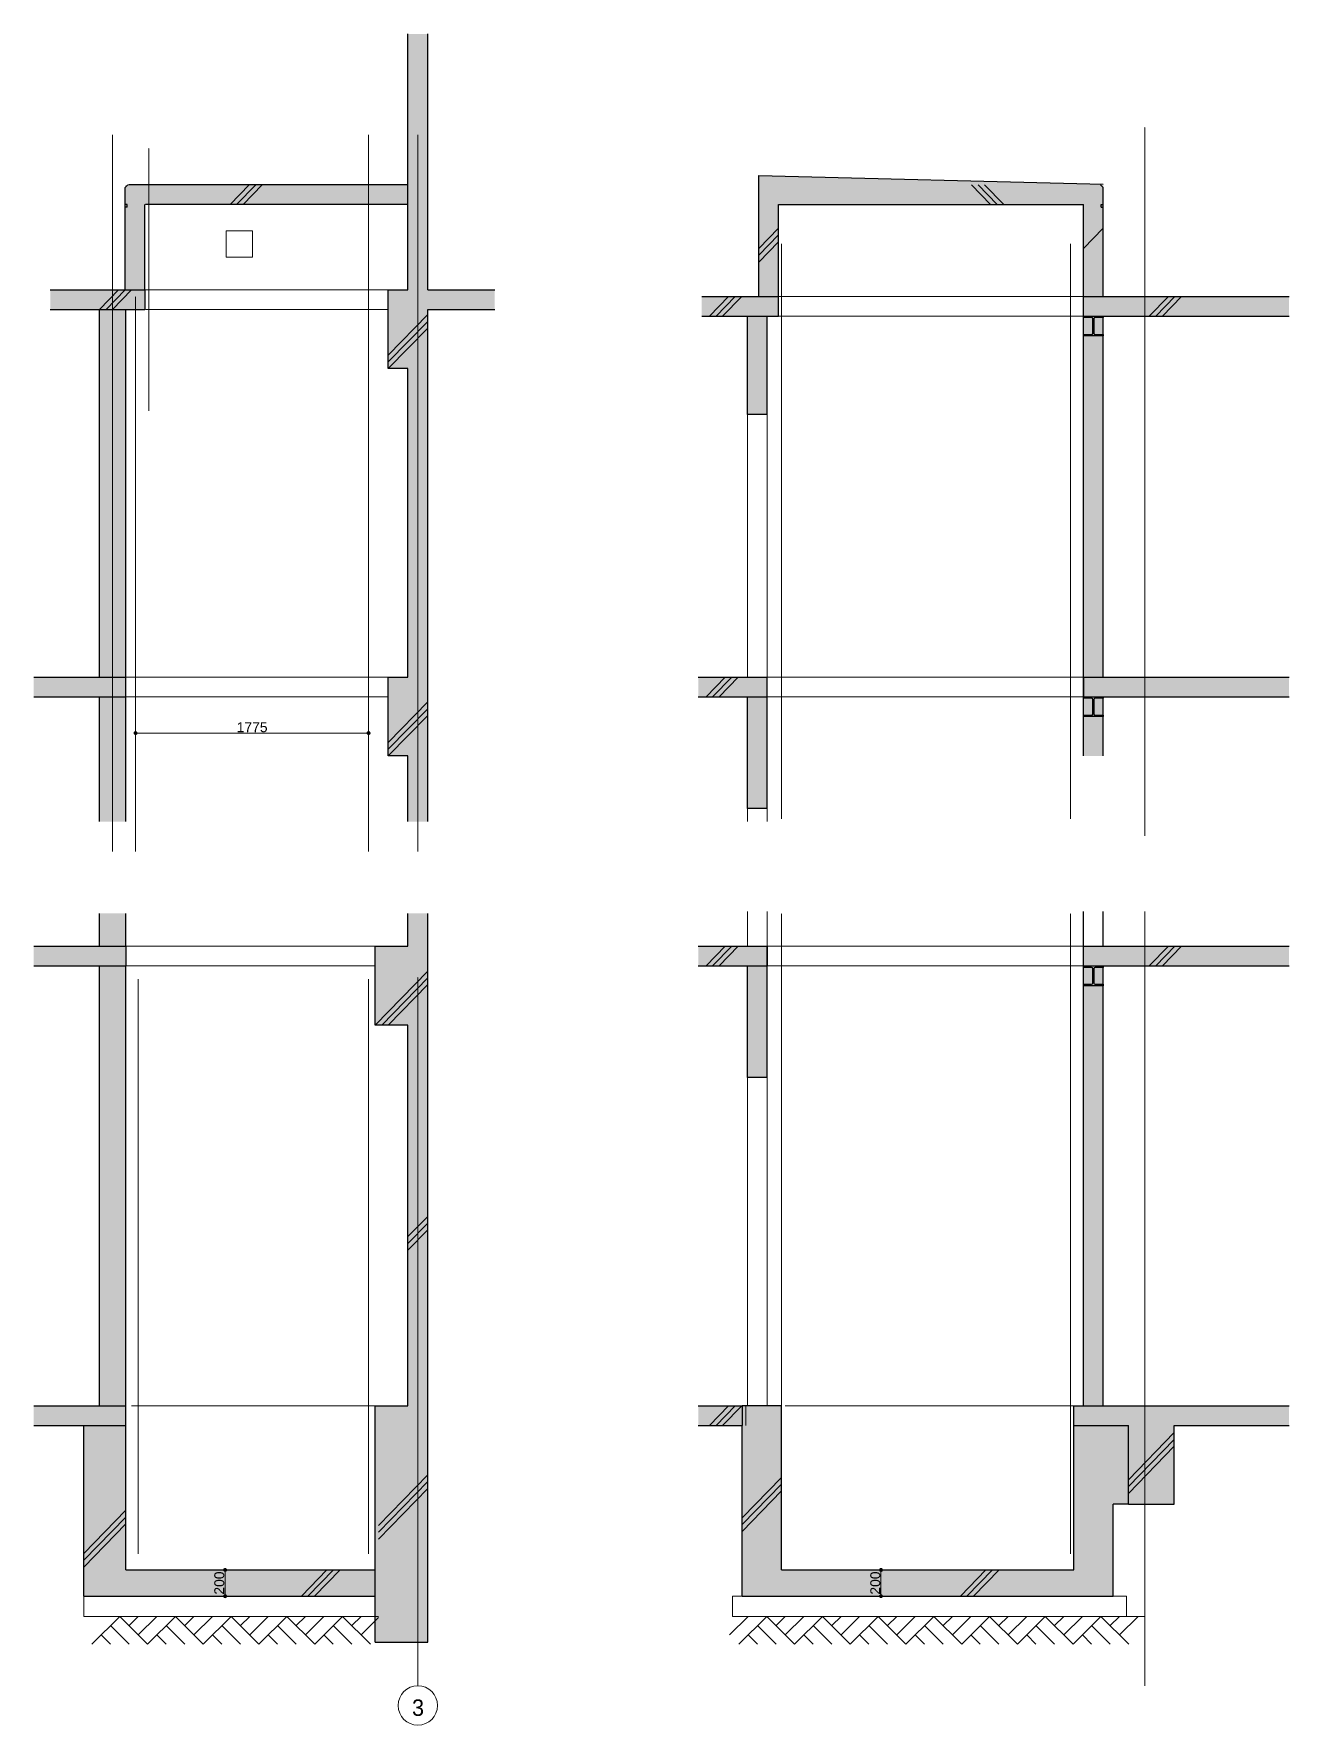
# Model space of a CAD drawing. Header units: millimetres. Extents: x -376000 to 292178, y -193032 to 188048.
# Drawn here: x -30569 to -21007, y 88655 to 101536 of the extents above; entities that cross this region are included whole.
import ezdxf

# ---------------------------------------------------------------- set-up
doc = ezdxf.new("R2010")
doc.units = ezdxf.units.MM
doc.header["$PDMODE"] = 1
doc.header["$PDSIZE"] = -2
doc.linetypes.add('ラインタイプ-6', pattern=[5.291531, 3.175, -1.058062, 0.352704, -0.705764])
for name, color, linetype, lineweight, true_color in [('02_0.25', 1, 'Continuous', 25, 0xff0000), ('04_0.10', 7, 'Continuous', 9, 0x0099ff), ('06一点鎖線', 7, 'ラインタイプ-6', 9, 0x9999ff), ('08_ハッチ・色', 7, 'Continuous', 5, 0x888888)]:
    doc.layers.add(name, color=color, linetype=linetype, lineweight=lineweight, true_color=true_color)
for name, color, linetype, lineweight in [('07_文字・記号', 7, 'Continuous', 9), ('_塗（エリア） (2D)', 7, 'Continuous', 5), ('_塗（壁） (2D)', 7, 'Continuous', 5), ('_平面図(既存部) (2D)', 7, 'Continuous', 5), ('_平面図（新設） (2D)', 7, 'Continuous', 5), ('_文字・記号 (2D)', 7, 'Continuous', 5), ('一般', 7, 'Continuous', 5), ('寸法', 7, 'Continuous', 5)]:
    doc.layers.add(name, color=color, linetype=linetype, lineweight=lineweight)
doc.styles.add('Helvetica', font='')
doc.styles.add('Hiragino Sans W3', font='', dxfattribs={"bigfont": 'Hiragino Sans W3'})
doc.styles.add('ＭＳ Ｐゴシック', font='MS PGothic.ttf')
doc.styles.get('Helvetica').set_extended_font_data('Helvetica')
doc.styles.get('Hiragino Sans W3').set_extended_font_data('Hiragino Sans W3')
doc.dimstyles.new('apldw', dxfattribs={"dimtxt": 161.781684, "dimasz": 0.500745, "dimexe": 0, "dimexo": 1.59, "dimgap": 0.1, "dimtad": 1, "dimdsep": 46, "dimtxsty": 'Hiragino Sans W3', "dimblk": 'DOT', "dimblk1": 'DOT', "dimblk2": 'DOT', "dimcen": 0, "dimazin": 0, "dimtfac": 0.1, "dimtix": 1, "dimtmove": 0, "dimatfit": 0, "dimldrblk": 'VW_CROSS', "dimfxl": 1, "dimfrac": 2, "dimtolj": 1, "dimarcsym": 0})

# ---------------------------------------------------------------- blocks, each defined once
blk = doc.blocks.new('塗（エリア） (2D)')
at = {"layer": '02_0.25', "color": 253, "linetype": 'Continuous'}
blk.add_solid([(-27869, 98986), (-27569, 98986), (-27869, 99586), (-27569, 99586)], dxfattribs=at)
blk = doc.blocks.new('塗（壁） (2D)')
at = {"layer": '02_0.25', "color": 253, "linetype": 'Continuous'}
for points in [[(-25481, 99386), (-24896, 99386), (-25481, 99536), (-24896, 99536)], [(-22573, 99386), (-21007, 99386), (-22573, 99536), (-21007, 99536)], [(-30569, 96486), (-29869, 96486), (-30569, 96636), (-29869, 96636)], [(-25507, 96486), (-24983, 96486), (-25507, 96636), (-24983, 96636)], [(-22573, 96486), (-21007, 96486), (-22573, 96636), (-21007, 96636)], [(-25507, 94437), (-24983, 94437), (-25507, 94587), (-24983, 94587)], [(-22573, 94437), (-21007, 94437), (-22573, 94587), (-21007, 94587)], [(-25507, 90937), (-25172, 90937), (-25507, 91087), (-25172, 91087)], [(-22647, 90937), (-22232, 90937), (-22647, 91087), (-22232, 91087)], [(-22232, 90337), (-21882, 90337), (-22232, 91087), (-21882, 91087)], [(-21882, 90937), (-21007, 90937), (-21882, 91087), (-21007, 91087)]]:
    blk.add_solid(points, dxfattribs=at)
at = {"layer": '02_0.25', "color": 150, "linetype": 'Continuous', "true_color": 0x009dff}
for points in [[(-25133, 95636), (-24983, 95636), (-25133, 96486), (-24983, 96486)], [(-22573, 96036), (-22423, 96036), (-22573, 96486), (-22423, 96486)], [(-25133, 93587), (-24983, 93587), (-25133, 94437), (-24983, 94437)], [(-22573, 94437), (-22423, 94437), (-22573, 91087), (-22423, 91087)], [(-25173, 89637), (-24873, 89637), (-25173, 91087), (-24873, 91087)], [(-22647, 90337), (-22232, 90337), (-22647, 90937), (-22232, 90937)], [(-22647, 89637), (-22347, 89637), (-22647, 90337), (-22347, 90337)], [(-24873, 89637), (-22647, 89637), (-24873, 89837), (-22647, 89837)]]:
    blk.add_solid(points, dxfattribs=at)
at = {"layer": '08_ハッチ・色', "color": 253, "linetype": 'Continuous'}
for points in [[(-27719, 101536), (-27569, 101536), (-27719, 99586), (-27569, 99586)], [(-30444, 99436), (-29724, 99436), (-30444, 99586), (-29724, 99586)], [(-27569, 99436), (-27059, 99436), (-27569, 99586), (-27059, 99586)], [(-27719, 96636), (-27569, 96636), (-27719, 99086), (-27569, 99086)], [(-27869, 96036), (-27569, 96036), (-27869, 96636), (-27569, 96636)], [(-27719, 95536), (-27569, 95536), (-27719, 96036), (-27569, 96036)], [(-27719, 94587), (-27569, 94587), (-27719, 94837), (-27569, 94837)], [(-30569, 94437), (-29869, 94437), (-30569, 94587), (-29869, 94587)], [(-27969, 93987), (-27569, 93987), (-27969, 94587), (-27569, 94587)], [(-27719, 91087), (-27569, 91087), (-27719, 93987), (-27569, 93987)], [(-30569, 90937), (-29869, 90937), (-30569, 91087), (-29869, 91087)], [(-27969, 89287), (-27569, 89287), (-27969, 91087), (-27569, 91087)]]:
    blk.add_solid(points, dxfattribs=at)
at = {"layer": '08_ハッチ・色', "color": 150, "linetype": 'Continuous', "true_color": 0x009dff}
for points in [[(-29874, 100236), (-27719, 100236), (-29874, 100386), (-27719, 100386)], [(-22423, 100386), (-25046, 100456), (-22423, 100236), (-25046, 100236)], [(-29874, 99586), (-29724, 99586), (-29874, 100236), (-29724, 100236)], [(-25046, 99536), (-24896, 99536), (-25046, 100236), (-24896, 100236)], [(-22573, 99536), (-22423, 99536), (-22573, 100236), (-22423, 100236)], [(-30069, 96636), (-29869, 96636), (-30069, 99536), (-29869, 99536)], [(-25133, 98636), (-24983, 98636), (-25133, 99386), (-24983, 99386)], [(-22573, 96636), (-22423, 96636), (-22573, 99386), (-22423, 99386)], [(-30069, 95536), (-29869, 95536), (-30069, 96486), (-29869, 96486)], [(-30069, 94587), (-29869, 94587), (-30069, 94837), (-29869, 94837)], [(-30069, 91087), (-29869, 91087), (-30069, 94437), (-29869, 94437)], [(-30189, 89637), (-29869, 89637), (-30189, 90937), (-29869, 90937)], [(-29869, 89637), (-27969, 89637), (-29869, 89837), (-27969, 89837)]]:
    blk.add_solid(points, dxfattribs=at)
blk = doc.blocks.new('平面図(既存部) (2D)')
at = {"layer": '02_0.25'}
for p, q in [((-27718.971, 99586.465), (-27718.971, 101536.465)), ((-27568.971, 99586.465), (-27568.971, 101536.465)), ((-30443.971, 99586.465), (-29723.971, 99586.465)), ((-29723.971, 99586.465), (-29723.971, 99436.465)), ((-27868.971, 99586.465), (-27718.971, 99586.465)), ((-27868.971, 98986.465), (-27868.971, 99586.465)), ((-27568.971, 99586.465), (-27058.501, 99586.465)), ((-25481.414, 99536.465), (-24895.723, 99536.465)), ((-24895.723, 99386.465), (-24895.723, 99536.465)), ((-22572.723, 99536.465), (-21006.723, 99536.465)), ((-30443.971, 99436.465), (-29723.971, 99436.465)), ((-27568.971, 95536.465), (-27568.971, 99436.465)), ((-27568.971, 99436.465), (-27058.501, 99436.465)), ((-25481.414, 99386.465), (-24895.723, 99386.465)), ((-22572.723, 99386.465), (-21006.723, 99386.465)), ((-27718.971, 98986.465), (-27868.971, 98986.465)), ((-27718.971, 96636.465), (-27718.971, 98986.465)), ((-30568.971, 96636.465), (-29868.971, 96636.465)), ((-29868.971, 96486.465), (-29868.971, 96636.465)), ((-27868.971, 96636.465), (-27718.971, 96636.465)), ((-27868.971, 96036.465), (-27868.971, 96636.465)), ((-25507.414, 96636.465), (-24982.723, 96636.465)), ((-24982.723, 96486.465), (-24982.723, 96636.465)), ((-22572.723, 96636.465), (-21006.723, 96636.465)), ((-22572.723, 96636.465), (-22572.723, 96486.465)), ((-22572.723, 96636.465), (-22572.723, 96486.465)), ((-30568.971, 96486.465), (-29868.971, 96486.465)), ((-25507.414, 96486.465), (-24982.723, 96486.465)), ((-22572.723, 96486.465), (-21006.723, 96486.465)), ((-27718.971, 96036.465), (-27868.971, 96036.465)), ((-27718.971, 95536.465), (-27718.971, 96036.465)), ((-27718.971, 94586.809), (-27718.971, 94836.809)), ((-27568.971, 89286.809), (-27568.971, 94836.809)), ((-30568.971, 94586.809), (-29868.971, 94586.809)), ((-29868.971, 94586.809), (-29868.971, 94436.809)), ((-27968.971, 94586.809), (-27718.971, 94586.809)), ((-27968.971, 93986.809), (-27968.971, 94586.809)), ((-25507.414, 94586.809), (-24982.723, 94586.809)), ((-24982.723, 94586.809), (-24982.723, 94436.809)), ((-22572.723, 94586.809), (-21006.723, 94586.809)), ((-22572.723, 94436.809), (-22572.723, 94586.809)), ((-30568.971, 94436.809), (-29868.971, 94436.809)), ((-25507.414, 94436.809), (-24982.723, 94436.809)), ((-22572.723, 94436.809), (-21006.723, 94436.809)), ((-27718.971, 93986.809), (-27968.971, 93986.809)), ((-27718.971, 91086.809), (-27718.971, 93986.809)), ((-30568.971, 91086.809), (-29868.971, 91086.809)), ((-29868.971, 90486.809), (-29868.971, 91086.809)), ((-27968.971, 91086.809), (-27718.971, 91086.809)), ((-27968.971, 89286.809), (-27968.971, 91086.809)), ((-25507.414, 91086.809), (-25172.723, 91086.809)), ((-25172.723, 91086.809), (-25172.723, 90936.809)), ((-22646.723, 91086.809), (-21006.723, 91086.809)), ((-22646.723, 90936.809), (-22646.723, 91086.809)), ((-30568.971, 90936.809), (-29868.971, 90936.809)), ((-25508.414, 90936.809), (-25172.723, 90936.809)), ((-22646.723, 90936.809), (-22231.723, 90936.809)), ((-22231.723, 90336.809), (-22231.723, 90936.809)), ((-21881.723, 90936.809), (-21006.723, 90936.809)), ((-21881.723, 90336.809), (-21881.723, 90936.809)), ((-22231.723, 90336.809), (-21881.723, 90336.809)), ((-27968.971, 89286.809), (-27568.971, 89286.809))]:
    blk.add_line(p, q, dxfattribs=at)
at = {"layer": '04_0.10'}
for p, q in [((-24982.723, 94586.809), (-24982.723, 94436.809)), ((-27718.971, 92375.734), (-27568.971, 92530.095)), ((-27718.971, 92324.28), (-27568.971, 92478.641)), ((-27718.971, 92272.827), (-27568.971, 92427.188)), ((-25422.492, 90936.809), (-25276.729, 91086.809)), ((-25372.492, 90936.809), (-25226.729, 91086.809)), ((-25322.492, 90936.809), (-25176.729, 91086.809)), ((-22231.723, 90522.778), (-21881.723, 90882.954)), ((-22231.723, 90471.325), (-21881.723, 90831.5)), ((-22231.723, 90419.871), (-21881.723, 90780.047))]:
    blk.add_line(p, q, dxfattribs=at)
at = {"layer": '一般'}
for p, q in [((-30068.971, 99436.465), (-29923.209, 99586.465)), ((-30018.971, 99436.465), (-29873.209, 99586.465)), ((-29968.971, 99436.465), (-29824.371, 99586.465)), ((-25422.492, 99386.465), (-25276.729, 99536.465)), ((-25372.492, 99386.465), (-25226.729, 99536.465)), ((-25322.492, 99386.465), (-25176.729, 99536.465)), ((-22072.485, 99386.465), (-21926.723, 99536.465)), ((-22022.485, 99386.465), (-21876.723, 99536.465)), ((-21972.485, 99386.465), (-21826.723, 99536.465)), ((-27868.971, 99089.372), (-27568.971, 99398.094)), ((-27868.971, 99037.919), (-27568.971, 99346.641)), ((-27868.971, 98986.465), (-27568.971, 99295.187)), ((-25448.492, 96486.465), (-25302.729, 96636.465)), ((-25398.492, 96486.465), (-25252.729, 96636.465)), ((-25348.492, 96486.465), (-25202.729, 96636.465)), ((-27868.971, 96139.372), (-27568.971, 96448.094)), ((-27868.971, 96087.919), (-27568.971, 96396.641)), ((-27868.971, 96036.465), (-27568.971, 96345.187)), ((-25448.492, 94436.809), (-25302.729, 94586.809)), ((-25398.492, 94436.809), (-25252.729, 94586.809)), ((-25348.492, 94436.809), (-25202.729, 94586.809)), ((-22072.485, 94436.809), (-21926.723, 94586.809)), ((-22022.485, 94436.809), (-21876.723, 94586.809)), ((-21972.485, 94436.809), (-21826.723, 94586.809)), ((-27968.971, 93986.809), (-27568.971, 94398.438)), ((-27918.971, 93986.809), (-27568.971, 94346.985)), ((-27868.971, 93986.809), (-27568.971, 94295.531)), ((-27943.971, 90175.306), (-27568.971, 90561.208)), ((-27943.971, 90123.852), (-27568.971, 90509.755)), ((-27943.971, 90072.398), (-27568.971, 90458.301))]:
    blk.add_line(p, q, dxfattribs=at)
blk = doc.blocks.new('平面図（新設） (2D)')
at = {"layer": '02_0.25'}
for p, q in [((-29873.971, 100366.465), (-29853.506, 100386.93)), ((-29873.971, 100236.465), (-29873.971, 100366.465)), ((-27718.971, 100386.465), (-29848.506, 100386.93)), ((-25045.723, 99536.465), (-25045.723, 100456.465)), ((-25045.723, 100456.465), (-22422.723, 100390.203)), ((-22422.723, 100366.465), (-22443.188, 100386.93)), ((-22422.723, 100236.465), (-22422.723, 100366.465)), ((-29873.971, 99586.465), (-29873.971, 100236.465)), ((-29858.971, 100236.465), (-29873.971, 100236.465)), ((-29858.971, 100216.465), (-29858.971, 100236.465)), ((-29723.971, 99586.465), (-29723.971, 100236.465)), ((-27718.971, 100236.465), (-29718.971, 100236.465)), ((-24895.723, 99536.465), (-24895.723, 100236.465)), ((-24895.723, 100236.465), (-22572.723, 100236.465)), ((-22572.723, 99536.465), (-22572.723, 100236.465)), ((-22437.723, 100216.465), (-22437.723, 100236.465)), ((-22437.723, 100236.465), (-22422.723, 100236.465)), ((-22422.723, 99536.465), (-22422.723, 100236.465)), ((-29858.971, 100216.465), (-29873.971, 100216.465)), ((-22437.723, 100216.465), (-22422.723, 100216.465)), ((-22572.723, 99386.465), (-22572.723, 99536.465)), ((-22572.723, 96636.465), (-22572.723, 99486.465)), ((-30068.971, 96636.465), (-30068.971, 99436.465)), ((-29868.971, 96636.465), (-29868.971, 99436.465)), ((-25132.723, 98636.465), (-25132.723, 99386.465)), ((-24982.723, 98636.465), (-24982.723, 99386.465)), ((-22422.723, 96636.465), (-22422.723, 99386.465)), ((-24982.723, 98636.465), (-25132.723, 98636.465)), ((-22572.723, 96486.465), (-22572.723, 96636.465)), ((-30068.971, 95536.465), (-30068.971, 96486.465)), ((-29868.971, 95536.465), (-29868.971, 96486.465)), ((-25132.723, 95636.465), (-25132.723, 96486.465)), ((-24982.723, 95636.465), (-24982.723, 96486.465)), ((-22572.723, 96036.465), (-22572.723, 96486.465)), ((-22422.723, 96036.465), (-22422.723, 96486.465)), ((-24982.723, 95636.465), (-25132.723, 95636.465)), ((-30068.971, 94586.809), (-30068.971, 94836.809)), ((-29868.971, 94586.809), (-29868.971, 94836.809)), ((-22572.723, 94586.809), (-22572.723, 94852.332)), ((-22422.723, 94586.809), (-22422.723, 94852.332)), ((-24982.723, 94436.809), (-24982.723, 94586.809)), ((-30068.971, 91086.809), (-30068.971, 94436.809)), ((-29868.971, 91086.809), (-29868.971, 94436.809)), ((-25132.723, 93586.809), (-25132.723, 94436.809)), ((-24982.723, 93586.809), (-24982.723, 94436.809)), ((-22572.723, 91086.809), (-22572.723, 94436.809)), ((-22422.723, 91086.809), (-22422.723, 94436.809)), ((-24982.723, 93586.809), (-25132.723, 93586.809)), ((-24872.723, 91086.809), (-25172.723, 91086.809)), ((-24872.723, 89836.809), (-24872.723, 91086.809)), ((-30188.971, 89636.809), (-30188.971, 90936.809)), ((-25172.723, 89636.809), (-25172.723, 90936.809)), ((-22646.723, 89836.809), (-22646.723, 90934.89)), ((-29868.971, 89836.809), (-29868.971, 90486.809)), ((-22346.723, 89636.809), (-22346.723, 90336.809)), ((-22231.723, 90336.809), (-22346.723, 90336.809)), ((-29868.971, 89836.809), (-27968.971, 89836.809)), ((-24872.723, 89836.809), (-22646.723, 89836.809)), ((-30188.971, 89636.809), (-27968.971, 89636.809)), ((-25173.723, 89636.809), (-22346.723, 89636.809))]:
    blk.add_line(p, q, dxfattribs=at)
at = {"layer": '02_0.25', "linetype": 'Continuous', "transparency": 33554687, "flags": 128}
for points in [[(-22422.723, 99386.465), (-22422.723, 99375.665), (-22484.223, 99375.665, 0.414213562), (-22493.823, 99366.065), (-22493.823, 99256.865, 0.414213562), (-22484.223, 99247.265), (-22422.723, 99247.265), (-22422.723, 99236.465), (-22572.723, 99236.465), (-22572.723, 99247.265), (-22511.223, 99247.265, 0.414213562), (-22501.623, 99256.865), (-22501.623, 99366.065, 0.414213562), (-22511.223, 99375.665), (-22572.723, 99375.665), (-22572.723, 99386.465)], [(-22422.723, 96486.465), (-22422.723, 96475.665), (-22484.223, 96475.665, 0.414213562), (-22493.823, 96466.065), (-22493.823, 96356.865, 0.414213562), (-22484.223, 96347.265), (-22422.723, 96347.265), (-22422.723, 96336.465), (-22572.723, 96336.465), (-22572.723, 96347.265), (-22511.223, 96347.265, 0.414213562), (-22501.623, 96356.865), (-22501.623, 96466.065, 0.414213562), (-22511.223, 96475.665), (-22572.723, 96475.665), (-22572.723, 96486.465)], [(-22422.723, 94436.809), (-22422.723, 94426.009), (-22484.223, 94426.009, 0.414213562), (-22493.823, 94416.409), (-22493.823, 94307.209, 0.414213562), (-22484.223, 94297.609), (-22422.723, 94297.609), (-22422.723, 94286.809), (-22572.723, 94286.809), (-22572.723, 94297.609), (-22511.223, 94297.609, 0.414213562), (-22501.623, 94307.209), (-22501.623, 94416.409, 0.414213562), (-22511.223, 94426.009), (-22572.723, 94426.009), (-22572.723, 94436.809)]]:
    blk.add_lwpolyline(points, format="xyb", close=True, dxfattribs=at)
at = {"layer": '04_0.10'}
for p, q in [((-29074.498, 100236.465), (-28928.735, 100386.465)), ((-29024.498, 100236.465), (-28878.735, 100386.465)), ((-28974.498, 100236.465), (-28828.735, 100386.465)), ((-23281.197, 100236.465), (-23426.959, 100386.465)), ((-23231.197, 100236.465), (-23376.959, 100386.465)), ((-23181.197, 100236.465), (-23326.959, 100386.465)), ((-25045.723, 99901.465), (-24895.723, 100055.826)), ((-25045.723, 99850.012), (-24895.723, 100004.372)), ((-22572.723, 99901.465), (-22422.723, 100055.826)), ((-25045.723, 99798.558), (-24895.723, 99952.919)), ((-27868.971, 99586.465), (-29718.971, 99586.465)), ((-22572.723, 99536.465), (-24895.723, 99536.465)), ((-27868.971, 99436.465), (-29718.971, 99436.465)), ((-22572.723, 99386.465), (-24895.723, 99386.465)), ((-25132.723, 98636.465), (-25132.723, 96636.465)), ((-24982.723, 98636.465), (-24982.723, 96636.465)), ((-27868.971, 96636.465), (-29868.971, 96636.465)), ((-22572.723, 96636.465), (-24982.723, 96636.465)), ((-27868.971, 96486.465), (-29868.971, 96486.465)), ((-22572.723, 96486.465), (-24982.723, 96486.465)), ((-25132.723, 95636.465), (-25132.723, 95536.465)), ((-24982.723, 95636.465), (-24982.723, 95536.465)), ((-25132.723, 94852.332), (-25132.723, 94586.809)), ((-24982.723, 94852.332), (-24982.723, 94586.809)), ((-27868.971, 94586.809), (-29868.971, 94586.809)), ((-22572.723, 94586.809), (-24982.723, 94586.809)), ((-27968.971, 94436.809), (-29868.971, 94436.809)), ((-22572.723, 94436.809), (-24982.723, 94436.809)), ((-25132.723, 93586.809), (-25132.723, 91086.809)), ((-24982.723, 93586.809), (-24982.723, 91086.809)), ((-27968.971, 91086.809), (-29823.971, 91086.809)), ((-25146.723, 90936.809), (-25146.723, 91086.809)), ((-22646.723, 91086.809), (-24846.723, 91086.809)), ((-25172.723, 90233.536), (-24872.723, 90542.258)), ((-25172.723, 90182.083), (-24872.723, 90490.805)), ((-25172.723, 90130.629), (-24872.723, 90439.351)), ((-30188.971, 89961.861), (-29868.971, 90291.165)), ((-30188.971, 89910.407), (-29868.971, 90239.711)), ((-30188.971, 89858.954), (-29868.971, 90188.257)), ((-28530.567, 89636.809), (-28336.218, 89836.809)), ((-28480.567, 89636.809), (-28286.218, 89836.809)), ((-28430.567, 89636.809), (-28236.218, 89836.809)), ((-23510.96, 89636.809), (-23316.61, 89836.809)), ((-23460.96, 89636.809), (-23266.61, 89836.809)), ((-23410.96, 89636.809), (-23216.61, 89836.809)), ((-30188.971, 89483.293), (-30188.971, 89636.809)), ((-30043.971, 89636.809), (-29943.971, 89636.809)), ((-27968.971, 89483.293), (-27968.971, 89586.809)), ((-25246.723, 89483.293), (-25246.723, 89636.809)), ((-25246.723, 89636.809), (-25146.723, 89636.809)), ((-22246.723, 89636.809), (-22346.723, 89636.809)), ((-22246.723, 89483.293), (-22246.723, 89636.809)), ((-30188.971, 89483.293), (-27943.971, 89483.293)), ((-29914.606, 89483.293), (-30126.738, 89271.161)), ((-29985.317, 89412.582), (-29843.896, 89271.161)), ((-29914.606, 89483.293), (-29702.474, 89271.161)), ((-29843.896, 89412.582), (-29773.185, 89483.293)), ((-29773.185, 89341.872), (-29631.764, 89483.293)), ((-29490.342, 89483.293), (-29702.474, 89271.161)), ((-29561.053, 89412.582), (-29419.632, 89271.161)), ((-29490.342, 89483.293), (-29278.21, 89271.161)), ((-29419.632, 89412.582), (-29348.921, 89483.293)), ((-29348.921, 89341.872), (-29207.5, 89483.293)), ((-29066.078, 89483.293), (-29278.21, 89271.161)), ((-29136.789, 89412.582), (-28995.367, 89271.161)), ((-29066.078, 89483.293), (-28853.946, 89271.161)), ((-28995.367, 89412.582), (-28924.657, 89483.293)), ((-28924.657, 89341.872), (-28783.235, 89483.293)), ((-28641.814, 89483.293), (-28853.946, 89271.161)), ((-28712.525, 89412.582), (-28571.103, 89271.161)), ((-28641.814, 89483.293), (-28429.682, 89271.161)), ((-28571.103, 89412.582), (-28500.393, 89483.293)), ((-28500.393, 89341.872), (-28358.971, 89483.293)), ((-28429.682, 89271.161), (-28217.55, 89483.293)), ((-28288.261, 89412.582), (-28146.839, 89271.161)), ((-28217.55, 89483.293), (-28005.418, 89271.161)), ((-28146.839, 89412.582), (-28076.129, 89483.293)), ((-28076.129, 89341.872), (-27943.971, 89474.029)), ((-25268.993, 89341.872), (-25127.572, 89483.293)), ((-25246.723, 89483.293), (-22107.723, 89483.293)), ((-24986.15, 89483.293), (-25198.282, 89271.161)), ((-25056.861, 89412.582), (-24915.44, 89271.161)), ((-24986.15, 89483.293), (-24774.018, 89271.161)), ((-24915.44, 89412.582), (-24844.729, 89483.293)), ((-24844.729, 89341.872), (-24703.308, 89483.293)), ((-24561.886, 89483.293), (-24774.018, 89271.161)), ((-24632.597, 89412.582), (-24491.175, 89271.161)), ((-24561.886, 89483.293), (-24349.754, 89271.161)), ((-24491.175, 89412.582), (-24420.465, 89483.293)), ((-24420.465, 89341.872), (-24279.043, 89483.293)), ((-24137.622, 89483.293), (-24349.754, 89271.161)), ((-24208.333, 89412.582), (-24066.911, 89271.161)), ((-24137.622, 89483.293), (-23925.49, 89271.161)), ((-24066.911, 89412.582), (-23996.201, 89483.293)), ((-23996.201, 89341.872), (-23854.779, 89483.293)), ((-23713.358, 89483.293), (-23925.49, 89271.161)), ((-23784.069, 89412.582), (-23642.647, 89271.161)), ((-23713.358, 89483.293), (-23501.226, 89271.161)), ((-23642.647, 89412.582), (-23571.937, 89483.293)), ((-23571.937, 89341.872), (-23430.515, 89483.293)), ((-23289.094, 89483.293), (-23501.226, 89271.161)), ((-23359.805, 89412.582), (-23218.383, 89271.161)), ((-23289.094, 89483.293), (-23076.962, 89271.161)), ((-23218.383, 89412.582), (-23147.673, 89483.293)), ((-23147.673, 89341.872), (-23006.251, 89483.293)), ((-22864.83, 89483.293), (-23076.962, 89271.161)), ((-22935.541, 89412.582), (-22794.119, 89271.161)), ((-22864.83, 89483.293), (-22652.698, 89271.161)), ((-22794.119, 89412.582), (-22723.409, 89483.293)), ((-22723.409, 89341.872), (-22581.987, 89483.293)), ((-22440.566, 89483.293), (-22652.698, 89271.161)), ((-22511.276, 89412.582), (-22369.855, 89271.161)), ((-22440.566, 89483.293), (-22228.434, 89271.161)), ((-22369.855, 89412.582), (-22299.144, 89483.293)), ((-22299.144, 89341.872), (-22157.723, 89483.293)), ((-30056.028, 89341.872), (-29985.317, 89271.161)), ((-29631.764, 89341.872), (-29561.053, 89271.161)), ((-29207.5, 89341.872), (-29136.789, 89271.161)), ((-28783.235, 89341.872), (-28712.525, 89271.161)), ((-28358.971, 89341.872), (-28288.261, 89271.161)), ((-25127.572, 89341.872), (-25056.861, 89271.161)), ((-24703.308, 89341.872), (-24632.597, 89271.161)), ((-24279.043, 89341.872), (-24208.333, 89271.161)), ((-23854.779, 89341.872), (-23784.069, 89271.161)), ((-23430.515, 89341.872), (-23359.805, 89271.161)), ((-23006.251, 89341.872), (-22935.541, 89271.161)), ((-22581.987, 89341.872), (-22511.276, 89271.161))]:
    blk.add_line(p, q, dxfattribs=at)
at = {"layer": '04_0.10', "flags": 128}
blk.add_lwpolyline([(-29103.664, 100036.465), (-28903.664, 100036.465), (-28903.664, 99836.465), (-29103.664, 99836.465)], close=True, dxfattribs=at)
at = {"layer": '06一点鎖線'}
for p, q in [((-29968.971, 95308.267), (-29968.971, 100765.917)), ((-28018.971, 95308.267), (-28018.971, 100765.917)), ((-27643.971, 95308.267), (-27643.971, 100765.917)), ((-22106.723, 95428.567), (-22106.723, 100826.193)), ((-29693.971, 98665.917), (-29693.971, 100665.917)), ((-24872.723, 95558.267), (-24872.723, 99936.465)), ((-22672.723, 95558.267), (-22672.723, 99936.465)), ((-29793.971, 95308.267), (-29793.971, 99536.465)), ((-24872.723, 89958.611), (-24872.723, 94836.809)), ((-22672.723, 89958.611), (-22672.723, 94836.809)), ((-22106.723, 88954.706), (-22106.723, 94852.332)), ((-29773.971, 89958.611), (-29773.971, 94336.809)), ((-28018.971, 89958.611), (-28018.971, 94336.809)), ((-27643.971, 88954.706), (-27643.971, 94352.332)), ((-27643.971, 89958.611), (-27643.971, 94336.809))]:
    blk.add_line(p, q, dxfattribs=at)
at = {"layer": '07_文字・記号'}
blk.add_circle((-27643.971, 88804.706), 150, dxfattribs=at)
at = {"layer": '07_文字・記号', "insert": (-27688.069, 88850.963), "char_height": 125.631, "attachment_point": 1, "line_spacing_factor": 1.004806, "style": 'ＭＳ Ｐゴシック'}
blk.add_mtext('3', dxfattribs=at)
blk = doc.blocks.new('_Dot')
at = {"color": 0, "linetype": 'ByBlock', "lineweight": -2}
blk.add_line((-0.5, 0), (-1, 0), dxfattribs=at)
at = {"color": 0, "linetype": 'ByBlock', "const_width": 0.5}
blk.add_lwpolyline([(-0.25, 0, 1), (0.25, 0, 1)], format="xyb", close=True, dxfattribs=at)
blk = doc.blocks.new('*D419')
at = {"layer": 'Defpoints', "color": 0, "transparency": 33554687}
for p in [(-29794, 96486), (-28019, 96383), (-29794, 96211)]:
    blk.add_point(p, dxfattribs=at)
at = {"layer": '寸法', "color": 0, "linetype": 'Continuous', "lineweight": -2, "transparency": 33554687}
for p, q in [((-29794, 96485), (-29794, 96211)), ((-28019, 96381), (-28019, 96211)), ((-28049, 96211), (-29764, 96211))]:
    blk.add_line(p, q, dxfattribs=at)
at = {"layer": '寸法', "color": 0, "lineweight": -2, "xscale": 30.044677734375, "yscale": 30.044677734375, "zscale": 30.044677734375, "rotation": 180}
blk.add_blockref('_Dot', (-29794, 96211), dxfattribs=at)
at = {"layer": '寸法', "color": 0, "lineweight": -2, "xscale": 30.044677734375, "yscale": 30.044677734375, "zscale": 30.044677734375}
blk.add_blockref('_Dot', (-28019, 96211), dxfattribs=at)
at = {"layer": '寸法', "color": 0, "lineweight": 5, "transparency": 33554687, "insert": (-28906, 96255), "char_height": 75.8, "attachment_point": 5, "style": 'Helvetica'}
blk.add_mtext('\\A1;1775', dxfattribs=at)
blk = doc.blocks.new('VW_CROSS')
at = {"color": 0, "linetype": 'ByBlock', "lineweight": -2, "transparency": 16777216}
blk.add_line((0, 0), (-1, 0), dxfattribs=at)
at = {"color": 0, "linetype": 'Continuous', "lineweight": 20, "transparency": 16777216, "flags": 128}
for points in [[(2.24, 2.24), (-2.24, -2.24)], [(-2.24, 2.24), (2.24, -2.24)]]:
    blk.add_lwpolyline(points, dxfattribs=at)
blk = doc.blocks.new('*D420')
at = {"layer": 'Defpoints', "color": 0, "transparency": 33554687}
for p in [(-29228, 89837), (-29112, 89837), (-29228, 89637)]:
    blk.add_point(p, dxfattribs=at)
at = {"layer": '寸法', "color": 0, "linetype": 'Continuous', "lineweight": -2, "transparency": 33554687}
for p, q in [((-29226, 89837), (-29112, 89837)), ((-29112, 89667), (-29112, 89807)), ((-29226, 89637), (-29112, 89637))]:
    blk.add_line(p, q, dxfattribs=at)
at = {"layer": '寸法', "color": 0, "lineweight": -2, "xscale": 30.044677734375, "yscale": 30.044677734375, "zscale": 30.044677734375}
for p, rotation in [((-29112, 89837), 90), ((-29112, 89637), 270)]:
    blk.add_blockref('_Dot', p, dxfattribs=dict(at, rotation=rotation))
at = {"layer": '寸法', "color": 0, "lineweight": 5, "transparency": 33554687, "insert": (-29156, 89737), "char_height": 75.8, "attachment_point": 5, "rotation": 90, "style": 'Helvetica'}
blk.add_mtext('\\A1;200', dxfattribs=at)
blk = doc.blocks.new('*D421')
at = {"layer": 'Defpoints', "color": 0, "transparency": 33554687}
for p in [(-29228, 89837), (-29112, 89837), (-29228, 89637)]:
    blk.add_point(p, dxfattribs=at)
at = {"layer": '寸法', "color": 0, "linetype": 'Continuous', "lineweight": -2, "transparency": 33554687}
for p, q in [((-29226, 89837), (-29112, 89837)), ((-29112, 89667), (-29112, 89807)), ((-29226, 89637), (-29112, 89637))]:
    blk.add_line(p, q, dxfattribs=at)
at = {"layer": '寸法', "color": 0, "lineweight": -2, "xscale": 30.044677734375, "yscale": 30.044677734375, "zscale": 30.044677734375}
for p, rotation in [((-29112, 89837), 90), ((-29112, 89637), 270)]:
    blk.add_blockref('_Dot', p, dxfattribs=dict(at, rotation=rotation))
at = {"layer": '寸法', "color": 0, "lineweight": 5, "transparency": 33554687, "insert": (-29156, 89737), "char_height": 75.8, "attachment_point": 5, "rotation": 90, "style": 'Helvetica'}
blk.add_mtext('\\A1;200', dxfattribs=at)
blk = doc.blocks.new('*D422')
at = {"layer": 'Defpoints', "color": 0, "transparency": 33554687}
for p in [(-24232, 89837), (-24116, 89837), (-24232, 89637)]:
    blk.add_point(p, dxfattribs=at)
at = {"layer": '寸法', "color": 0, "linetype": 'Continuous', "lineweight": -2, "transparency": 33554687}
for p, q in [((-24230, 89837), (-24116, 89837)), ((-24116, 89667), (-24116, 89807)), ((-24230, 89637), (-24116, 89637))]:
    blk.add_line(p, q, dxfattribs=at)
at = {"layer": '寸法', "color": 0, "lineweight": -2, "xscale": 30.044677734375, "yscale": 30.044677734375, "zscale": 30.044677734375}
for p, rotation in [((-24116, 89837), 90), ((-24116, 89637), 270)]:
    blk.add_blockref('_Dot', p, dxfattribs=dict(at, rotation=rotation))
at = {"layer": '寸法', "color": 0, "lineweight": 5, "transparency": 33554687, "insert": (-24159, 89737), "char_height": 75.8, "attachment_point": 5, "rotation": 90, "style": 'Helvetica'}
blk.add_mtext('\\A1;200', dxfattribs=at)
blk = doc.blocks.new('文字・記号 (2D)')
at = {"layer": '寸法', "color": 7, "linetype": 'Continuous', "lineweight": 5, "transparency": 33554687}
dim = blk.add_linear_dim(base=(-29793.971, 96211.465), p1=(-28018.971, 96382.603), p2=(-29793.971, 96486.465), dimstyle='apldw', override={"dimtxt": 75.792101, "dimasz": 30.044678, "dimgap": 5, "dimdec": 1, "dimpost": '<>', "dimtxsty": 'Helvetica', "dimtmove": 2}, dxfattribs=at)
dim.commit()
dim.dimension.update_dxf_attribs({"geometry": '*D419', "text_midpoint": (-28906.471, 96255.29)})
for base, p1, p2, picture, middle in [((-29111.801, 89836.809), (-29227.973, 89636.809), (-29227.973, 89836.809), '*D420', (-29155.704, 89736.809)), ((-29111.801, 89836.809), (-29227.973, 89636.809), (-29227.973, 89836.809), '*D421', (-29155.704, 89736.809)), ((-24115.553, 89836.809), (-24231.725, 89636.809), (-24231.725, 89836.809), '*D422', (-24159.455, 89736.809))]:
    dim = blk.add_linear_dim(base=base, p1=p1, p2=p2, angle=270, dimstyle='apldw', override={"dimtxt": 75.792101, "dimasz": 30.044678, "dimgap": 5, "dimdec": 1, "dimpost": '<>', "dimtxsty": 'Helvetica', "dimtmove": 2}, dxfattribs=at)
    dim.commit()
    dim.dimension.update_dxf_attribs({"geometry": picture, "text_midpoint": middle})

msp = doc.modelspace()

# ---------------------------------------------------------------- block references
at = {"layer": '_塗（エリア） (2D)'}
msp.add_blockref('塗（エリア） (2D)', (0, 0), dxfattribs=at)
at = {"layer": '_塗（壁） (2D)'}
msp.add_blockref('塗（壁） (2D)', (0, 0), dxfattribs=at)

# ---------------------------------------------------------------- next in the draw order: block references
at = {"layer": '_平面図(既存部) (2D)'}
msp.add_blockref('平面図(既存部) (2D)', (0, 0), dxfattribs=at)

# ---------------------------------------------------------------- next in the draw order: block references
at = {"layer": '_平面図（新設） (2D)'}
msp.add_blockref('平面図（新設） (2D)', (0, 0), dxfattribs=at)

# ---------------------------------------------------------------- next in the draw order: block references
at = {"layer": '_文字・記号 (2D)'}
msp.add_blockref('文字・記号 (2D)', (0, 0), dxfattribs=at)

doc.saveas('drawing.dxf')
